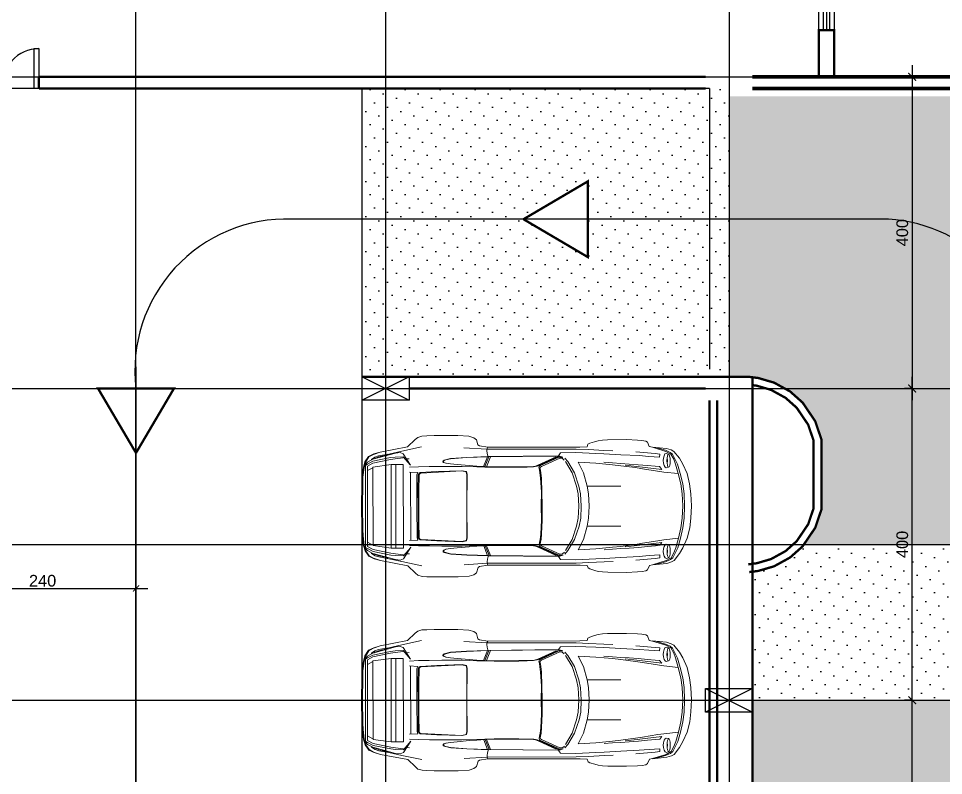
# Model space of a CAD drawing. Extents: x 250879 to 348495, y -51522 to -9360.
# Drawn here: x 321946 to 323133, y -42268 to -41297 of the extents above; entities that cross this region are included whole.
import ezdxf

# ---------------------------------------------------------------- set-up
doc = ezdxf.new("R2010")
doc.units = 0
doc.layers.get('0').update_dxf_attribs({"linetype": 'CONTINUOUS'})
doc.layers.get('DEFPOINTS').update_dxf_attribs({"color": 9, "linetype": 'CONTINUOUS'})
doc.layers.add('A-text finishing', color=6, linetype='CONTINUOUS', lineweight=13)
doc.layers.add('FIGURES', color=153, linetype='CONTINUOUS', lineweight=0)
for name, color, linetype in [('AXIS', 1, 'CONTINUOUS'), ('COLUMN', 5, 'CONTINUOUS'), ('FURNITURE', 4, 'CONTINUOUS'), ('HATCH', 8, 'CONTINUOUS'), ('WALL', 7, 'CONTINUOUS'), ('WALL1', 2, 'CONTINUOUS')]:
    doc.layers.add(name, color=color, linetype=linetype)
doc.styles.get("Standard").update_dxf_attribs({"font": 'sanss___.ttf', "height": 15})
doc.dimstyles.get("Standard").update_dxf_attribs({"dimtxt": 15, "dimasz": 10, "dimexe": 10, "dimexo": 30, "dimgap": 5, "dimtad": 1, "dimdec": 0, "dimdsep": 46, "dimtxsty": 'Standard', "dimblk1": 'ARCHTICK', "dimblk2": 'ARCHTICK', "dimsah": 1, "dimcen": 2.5, "dimdle": 15, "dimclrd": 3, "dimclre": 3, "dimclrt": 3, "dimazin": 0, "dimtfac": 1, "dimtdec": 0, "dimtmove": 2, "dimatfit": 2, "dimldrblk": 'ARCHTICK', "dimfxl": 1.0455, "dimfxlon": 1, "dimtolj": 1, "dimtzin": 0, "dimarcsym": 0})
doc.dimstyles.new('STANDARD$0', dxfattribs={"dimscale": 0, "dimtxt": 12, "dimasz": 8, "dimexe": 15, "dimexo": 0.0625, "dimgap": 2, "dimtad": 1, "dimdec": 0, "dimzin": 0, "dimdsep": 46, "dimtxsty": 'Standard', "dimblk1": 'ARCHTICK', "dimblk2": 'ARCHTICK', "dimsah": 1, "dimcen": 0.09, "dimdle": 15, "dimclrd": 3, "dimclre": 3, "dimclrt": 3, "dimazin": 0, "dimtfac": 1, "dimtdec": 0, "dimtofl": 0, "dimtmove": 1, "dimatfit": 3, "dimldrblk": 'ARCHTICK', "dimfxl": 1.0455, "dimfxlon": 1, "dimtolj": 1, "dimtzin": 0, "dimarcsym": 0})
pattern_1 = [(45, (19207.206, -20279.165), (-5.6126601, 16.8379802), [0, -15.875])]

# ---------------------------------------------------------------- blocks, each defined once
blk = doc.blocks.new('_ARCHTICK')
at = {"color": 0, "linetype": 'ByBlock', "const_width": 0.15}
blk.add_lwpolyline([(-0.5, -0.5), (0.5, 0.5)], dxfattribs=at)
blk = doc.blocks.new('*D2133')
at = {"layer": 'DEFPOINTS', "color": 0, "linetype": 'ByBlock', "ltscale": 3, "transparency": 16777216}
for p in [(323092.8, -42172), (323092.8, -42172), (323092.8, -42572)]:
    blk.add_point(p, dxfattribs=at)
at = {"layer": 'WALL1', "color": 3, "linetype": 'ByBlock', "lineweight": -2, "ltscale": 3, "transparency": 16777216}
for p, q in [((323092.8, -42587), (323092.8, -42157)), ((323092.8, -42172), (323082.8, -42172)), ((323092.8, -42572), (323082.8, -42572))]:
    blk.add_line(p, q, dxfattribs=at)
at = {"layer": 'WALL1', "color": 3, "linetype": 'ByBlock', "lineweight": -2, "ltscale": 3, "transparency": 16777216, "xscale": 10, "yscale": 10, "zscale": 10}
for p, rotation in [((323092.8, -42172), 90), ((323092.8, -42572), 270)]:
    blk.add_blockref('_ARCHTICK', p, dxfattribs=dict(at, rotation=rotation))
at = {"layer": 'WALL1', "color": 3, "linetype": 'ByBlock', "ltscale": 3, "transparency": 16777216, "insert": (323080.1, -42372), "char_height": 15, "attachment_point": 5, "rotation": 90}
blk.add_mtext('\\A1;400', dxfattribs=at)
blk = doc.blocks.new('*D2134')
at = {"layer": 'DEFPOINTS', "color": 0, "linetype": 'ByBlock', "ltscale": 3, "transparency": 16777216}
for p in [(323092.8, -41772), (323092.8, -41772), (323092.8, -42172)]:
    blk.add_point(p, dxfattribs=at)
at = {"layer": 'WALL1', "color": 3, "linetype": 'ByBlock', "lineweight": -2, "ltscale": 3, "transparency": 16777216}
for p, q in [((323092.8, -42187), (323092.8, -41757)), ((323092.8, -41772), (323082.8, -41772)), ((323092.8, -42172), (323082.8, -42172))]:
    blk.add_line(p, q, dxfattribs=at)
at = {"layer": 'WALL1', "color": 3, "linetype": 'ByBlock', "lineweight": -2, "ltscale": 3, "transparency": 16777216, "xscale": 10, "yscale": 10, "zscale": 10}
for p, rotation in [((323092.8, -41772), 90), ((323092.8, -42172), 270)]:
    blk.add_blockref('_ARCHTICK', p, dxfattribs=dict(at, rotation=rotation))
at = {"layer": 'WALL1', "color": 3, "linetype": 'ByBlock', "ltscale": 3, "transparency": 16777216, "insert": (323080.1, -41972), "char_height": 15, "attachment_point": 5, "rotation": 90}
blk.add_mtext('\\A1;400', dxfattribs=at)
blk = doc.blocks.new('*D2138')
at = {"layer": 'DEFPOINTS', "color": 0, "linetype": 'ByBlock', "ltscale": 3, "transparency": 16777216}
for p in [(323055.5, -41372), (323055.5, -41772), (323092.8, -41772)]:
    blk.add_point(p, dxfattribs=at)
at = {"layer": 'WALL1', "color": 3, "linetype": 'ByBlock', "lineweight": -2, "ltscale": 3, "transparency": 16777216}
for p, q in [((323092.8, -41357), (323092.8, -41787)), ((323091.8, -41372), (323102.8, -41372)), ((323091.8, -41772), (323102.8, -41772))]:
    blk.add_line(p, q, dxfattribs=at)
at = {"layer": 'WALL1', "color": 3, "linetype": 'ByBlock', "lineweight": -2, "ltscale": 3, "transparency": 16777216, "xscale": 10, "yscale": 10, "zscale": 10}
for p, rotation in [((323092.8, -41372), 90), ((323092.8, -41772), 270)]:
    blk.add_blockref('_ARCHTICK', p, dxfattribs=dict(at, rotation=rotation))
at = {"layer": 'WALL1', "color": 3, "linetype": 'ByBlock', "ltscale": 3, "transparency": 16777216, "insert": (323080.1, -41572), "char_height": 15, "attachment_point": 5, "rotation": 90}
blk.add_mtext('\\A1;400', dxfattribs=at)
blk = doc.blocks.new('XREF1$0$02PCAR09')
at = {"color": 0, "linetype": 'ByBlock'}
for p, q in [((-139.39, 33.77), (-143.26, 30.05)), ((-138.14, 34.83), (-139.39, 33.77)), ((-136.04, 35.43), (-138.14, 34.83)), ((-133.57, 35.58), (-136.04, 35.43)), ((-129.86, 35.7), (-133.57, 35.58)), ((-117.88, 35.7), (-129.86, 35.7)), ((-112.33, 35.34), (-117.88, 35.7)), ((-109.85, 34.59), (-112.33, 35.34)), ((-108.47, 33.6), (-109.85, 34.59)), ((-107.73, 30.95), (-108.47, 33.6)), ((-47.09, 33.02), (-48.85, 32.53)), ((-44.85, 33.29), (-47.09, 33.02)), ((-42.26, 33.45), (-44.85, 33.29)), ((-32.75, 33.53), (-42.26, 33.45)), ((-27.18, 33.31), (-32.75, 33.53)), ((-24.96, 33.14), (-27.18, 33.31)), ((-22.98, 32.83), (-24.96, 33.14)), ((-22.13, 32.24), (-22.98, 32.83)), ((-143.26, 30.05), (-157.04, 27.42)), ((-136.16, 30.07), (-146.25, 27.9)), ((-103.18, 28.82), (-114.79, 29.59)), ((-107, 30.43), (-107.73, 30.95)), ((-102.8, 29.76), (-107, 30.43)), ((-103.18, 28.82), (-102.8, 29.76)), ((-58.2, 28.79), (-103.18, 28.82)), ((-103.18, 28.09), (-103.18, 28.82)), ((-103.06, 26.7), (-103.18, 28.09)), ((-56.22, 29.83), (-102.8, 29.76)), ((-58.2, 28.77), (-51.78, 28.55)), ((-52.64, 29.95), (-56.22, 29.83)), ((-52.16, 31.23), (-52.64, 29.95)), ((-51.29, 31.76), (-52.16, 31.23)), ((-51.78, 28.55), (-44.15, 28.14)), ((-48.85, 32.53), (-51.29, 31.76)), ((-44.15, 28.14), (-39.54, 27.93)), ((-21.22, 30), (-22.13, 32.24)), ((-19.65, 29.66), (-21.22, 30)), ((-12.48, 29.04), (-19.65, 29.78)), ((-12.79, 27.56), (-19.65, 29.66)), ((-13.04, 28.18), (-17.96, 29.55)), ((-10.59, 27.09), (-13.04, 28.18)), ((-10.14, 28.29), (-12.48, 29.04)), ((-8.78, 27.56), (-10.14, 28.29)), ((-164.79, 22.49), (-162.98, 25.22)), ((-162.81, 24.98), (-164.42, 22.49)), ((-160.88, 23.8), (-163.6, 22.32)), ((-162.98, 25.22), (-160.29, 26.5)), ((-160.49, 26.23), (-162.81, 24.98)), ((-161.5, 23.73), (-161.74, 23.33)), ((-159.78, 24.91), (-161.5, 23.73)), ((-149.39, 26.87), (-160.88, 23.8)), ((-151.85, 24.65), (-160.77, 22.81)), ((-160.77, 21.82), (-151.85, 23.66)), ((-157.04, 27.42), (-160.49, 26.23)), ((-160.29, 26.5), (-157.04, 27.42)), ((-159.78, 24.24), (-160.17, 23.99)), ((-157.91, 25.53), (-159.78, 24.91)), ((-157.91, 25.01), (-159.78, 24.24)), ((-152.81, 26.43), (-157.91, 25.53)), ((-153.83, 25.85), (-157.91, 25.01)), ((-153.47, 26.28), (-153.83, 25.85)), ((-146.25, 27.9), (-152.81, 26.43)), ((-149.51, 24.91), (-151.85, 24.65)), ((-151.85, 23.66), (-149.51, 24.04)), ((-145.43, 25.03), (-149.51, 24.91)), ((-149.51, 24.04), (-145.43, 24.53)), ((-147.04, 27.13), (-149.39, 26.87)), ((-145.43, 26.52), (-147.04, 27.13)), ((-141.73, 20.71), (-145.43, 26.52)), ((-145.43, 25.03), (-141.73, 20.73)), ((-145.43, 24.53), (-145.43, 25.03)), ((-142.39, 24.02), (-143.85, 23.95)), ((-124.86, 23.34), (-121.58, 24.14)), ((-124.69, 23.22), (-121.6, 24.01)), ((-121.6, 24.01), (-113.44, 24.57)), ((-121.58, 24.14), (-113.44, 24.69)), ((-113.44, 24.69), (-102.68, 25.08)), ((-113.44, 24.57), (-102.68, 24.96)), ((-104.9, 20.03), (-102.9, 24.96)), ((-104.22, 19.99), (-102.17, 24.96)), ((-101.45, 24.96), (-103.47, 19.98)), ((-102.68, 25.44), (-103.06, 26.7)), ((-67.1, 25.44), (-102.68, 25.06)), ((-102.68, 25.08), (-102.68, 25.44)), ((-102.68, 24.94), (-67.65, 25.32)), ((-102.68, 25.06), (-102.68, 24.94)), ((-77.45, 20.66), (-68.24, 24.88)), ((-67.39, 24.89), (-76.59, 20.66)), ((-76.17, 20.52), (-66.86, 24.77)), ((-66.4, 24.24), (-75.65, 20.03)), ((-66.42, 25.2), (-67.39, 24.89)), ((-67.1, 25.46), (-66.11, 26.89)), ((-67.1, 25.54), (-67.1, 25.54)), ((-64.81, 24.72), (-67.1, 25.46)), ((-66.86, 24.77), (-65.78, 24.81)), ((-65.14, 24.16), (-66.4, 24.24)), ((-58.32, 27.06), (-66.11, 26.89)), ((-65.78, 24.81), (-64.81, 24.72)), ((-64.13, 23.29), (-65.14, 24.16)), ((-62.4, 22.49), (-63.89, 24.21)), ((-48.2, 26.63), (-58.32, 27.06)), ((-44.15, 26.41), (-48.2, 26.63)), ((-35.6, 25.95), (-44.15, 26.41)), ((-26.33, 25.46), (-35.6, 25.95)), ((-28.03, 27.35), (-18.29, 26.45)), ((-21.41, 25.08), (-26.33, 25.46)), ((-16.03, 24.72), (-21.41, 25.08)), ((-18.29, 26.45), (-15.88, 26.19)), ((-15.88, 26.19), (-16.03, 24.72)), ((-14.22, 22.91), (-14.12, 24.14)), ((-14.12, 24.14), (-13.76, 25.41)), ((-13.76, 25.41), (-13.28, 26.26)), ((-13.28, 26.26), (-12.67, 26.55)), ((-10.26, 26.19), (-12.79, 27.56)), ((-12.67, 26.55), (-11.49, 26.19)), ((-12.31, 22.86), (-12.22, 24.26)), ((-12.22, 24.26), (-12.07, 25.22)), ((-12.22, 24.26), (-12.04, 22.86)), ((-12.07, 25.22), (-11.81, 25.93)), ((-11.81, 25.93), (-11.49, 26.19)), ((-11.49, 26.19), (-11.18, 25.93)), ((-11.18, 25.93), (-10.93, 25.22)), ((-10.93, 25.22), (-10.74, 24.13)), ((-10.74, 24.13), (-10.69, 22.86)), ((-9.43, 26.13), (-10.59, 27.09)), ((-8.9, 23.63), (-10.26, 26.19)), ((-6.9, 21.08), (-9.43, 26.13)), ((-7.91, 21.15), (-8.9, 23.63)), ((-5.94, 24.09), (-8.78, 27.56)), ((-4.27, 21.14), (-5.94, 24.09)), ((-166.21, 14.44), (-165.56, 19.69)), ((-165.19, 19.69), (-165.8, 14.82)), ((-165.56, 19.69), (-164.79, 22.49)), ((-164.42, 22.49), (-165.19, 19.69)), ((-163.6, 22.32), (-164.59, 21.21)), ((-163.6, 21.32), (-164.59, 20.71)), ((-164.59, -21.21), (-164.59, 21.21)), ((-160.77, 22.81), (-163.6, 21.32)), ((-163.6, 20.33), (-160.77, 21.82)), ((-163.6, 20.33), (-163.6, -20.33)), ((-163.6, 18.05), (-160.88, 19.53)), ((-160.77, 19.82), (-151.61, 21.07)), ((-160.77, 19.82), (-160.77, -19.82)), ((-151.61, 21.07), (-151.61, -21.07)), ((-151.61, 21.07), (-145.43, 21.07)), ((-149.26, 21.07), (-149.26, -21.19)), ((-145.43, -21.07), (-145.43, 21.07)), ((-137.77, 19.96), (-142.39, 19.75)), ((-132.34, 20.03), (-137.77, 19.96)), ((-126.04, 20.1), (-132.34, 20.03)), ((-115.78, 20.11), (-126.04, 20.1)), ((-125.42, 22.45), (-125.37, 22.96)), ((-125.08, 22.11), (-125.42, 22.45)), ((-125.37, 22.96), (-124.86, 23.34)), ((-125.15, 22.43), (-125.13, 22.84)), ((-124.89, 22.11), (-125.15, 22.43)), ((-125.13, 22.84), (-124.69, 23.22)), ((-124.01, 21.73), (-125.08, 22.11)), ((-123.84, 21.73), (-124.89, 22.11)), ((-121.62, 21.38), (-124.01, 21.73)), ((-121.62, 21.38), (-123.84, 21.73)), ((-118.22, 21.03), (-121.62, 21.38)), ((-112.19, 20.51), (-118.22, 21.03)), ((-108.37, 19.87), (-115.78, 20.11)), ((-108.37, 20.23), (-112.19, 20.51)), ((-104.22, 19.99), (-108.37, 20.23)), ((-104.27, 19.73), (-108.37, 19.87)), ((-99.56, 19.65), (-104.27, 19.73)), ((-99.52, 19.84), (-104.22, 19.99)), ((-87.11, 19.64), (-99.56, 19.65)), ((-87.11, 19.87), (-99.52, 19.84)), ((-82.86, 19.87), (-87.11, 19.87)), ((-82.86, 19.72), (-87.11, 19.64)), ((-79.67, 19.98), (-82.86, 19.87)), ((-79.63, 19.86), (-82.86, 19.72)), ((-79.67, 19.96), (-78.74, 20.2)), ((-77.89, 20.2), (-79.63, 19.86)), ((-78.74, 20.2), (-77.45, 20.66)), ((-77.21, 20.44), (-77.89, 20.2)), ((-76.59, 20.66), (-77.21, 20.44)), ((-76.95, 19.52), (-76.71, 20.25)), ((-76.73, 18.37), (-76.95, 19.52)), ((-76.71, 20.25), (-76.17, 20.52)), ((-76.22, 19.69), (-76.44, 19.24)), ((-76.44, 19.24), (-76.15, 18.22)), ((-75.65, 20.03), (-76.22, 19.69)), ((-60.22, 16.82), (-63.6, 22.49)), ((-58.97, 16.82), (-62.4, 22.49)), ((-57.13, 22.11), (-54.53, 16.8)), ((-48.2, 21.63), (-57.13, 22.11)), ((-39.78, 20.85), (-48.2, 21.63)), ((-39.78, 21.75), (-44.12, 22.11)), ((-35.6, 21.46), (-39.78, 21.75)), ((-35.6, 20.37), (-39.78, 20.85)), ((-31.38, 21.21), (-35.6, 21.46)), ((-28.21, 19.38), (-35.6, 20.37)), ((-33.48, 20.69), (-27.45, 19.99)), ((-26.79, 20.88), (-31.38, 21.21)), ((-24.62, 18.78), (-28.21, 19.38)), ((-27.45, 19.99), (-23.36, 19.5)), ((-22.2, 20.45), (-26.79, 20.88)), ((-17.01, 17.6), (-24.62, 18.78)), ((-23.36, 19.5), (-19.12, 18.97)), ((-18.2, 20.06), (-22.2, 20.45)), ((-19.12, 18.97), (-14.89, 18.51)), ((-16, 19.87), (-18.2, 20.06)), ((-14.89, 18.51), (-16, 19.87)), ((-14.12, 21.68), (-14.22, 22.91)), ((-13.76, 20.44), (-14.12, 21.68)), ((-13.28, 19.65), (-13.76, 20.44)), ((-12.67, 19.33), (-13.28, 19.65)), ((-11.49, 19.6), (-12.67, 19.33)), ((-12.24, 21.56), (-12.31, 22.86)), ((-12.04, 22.86), (-12.24, 21.56)), ((-12.07, 20.57), (-12.24, 21.58)), ((-11.81, 19.84), (-12.07, 20.57)), ((-11.49, 19.6), (-11.81, 19.84)), ((-11.18, 19.81), (-11.49, 19.6)), ((-10.93, 20.51), (-11.18, 19.81)), ((-10.74, 21.58), (-10.93, 20.51)), ((-10.69, 22.86), (-10.74, 21.58)), ((-6.56, 16.32), (-7.91, 21.15)), ((-5.57, 16.32), (-6.9, 21.08)), ((-2.17, 16.31), (-4.27, 21.14)), ((-166.35, 11.22), (-166.21, 14.44)), ((-165.8, 14.82), (-165.94, 11.59)), ((-138.14, 17.06), (-142.38, 17.26)), ((-141.73, 17.26), (-141.73, -17.16)), ((-138.66, 0), (-138.57, 15.9)), ((-138.57, 15.9), (-138.14, 17.06)), ((-137.9, 15.9), (-138.04, 8.28)), ((-137.51, 16.58), (-137.9, 15.9)), ((-137.56, 8.16), (-137.48, 15.78)), ((-136.98, 17.01), (-137.51, 16.58)), ((-137.48, 15.78), (-137.08, 16.44)), ((-137.08, 16.44), (-136.55, 16.78)), ((-128.55, 17.52), (-136.98, 17.01)), ((-136.55, 16.78), (-115.95, 17.82)), ((-115.76, 17.94), (-128.55, 17.52)), ((-115.95, 17.82), (-113.73, 17.36)), ((-113.56, 17.48), (-115.76, 17.94)), ((-113.73, 17.36), (-113.35, 15.95)), ((-113.2, 16.07), (-113.56, 17.48)), ((-113.4, -0.02), (-113.2, 16.07)), ((-113.35, 15.95), (-113.4, 0.02)), ((-76.42, 16.82), (-76.73, 18.37)), ((-76.1, 14.07), (-76.42, 16.82)), ((-76.15, 18.22), (-75.93, 16.82)), ((-76.1, 14.07), (-75.74, 7.15)), ((-75.93, 16.82), (-75.72, 13.98)), ((-60.22, 16.82), (-60.22, 16.82)), ((-58, 10.14), (-60.22, 16.82)), ((-56.75, 10.14), (-58.97, 16.82)), ((-54.53, 16.8), (-52.55, 10.14)), ((-13.95, 17.11), (-17.01, 17.6)), ((-6.56, 16.32), (-13.95, 17.11)), ((-5.26, 11.13), (-6.56, 16.32)), ((-4.27, 11.13), (-5.57, 16.32)), ((-0.87, 11.13), (-2.17, 16.31)), ((-166.57, 0.02), (-166.35, 11.22)), ((-165.94, 11.59), (-166.08, 0)), ((-75.72, 13.98), (-75.43, 7.15)), ((-57.13, 6.18), (-58, 10.14)), ((-55.9, 6.18), (-56.75, 10.14)), ((-52.55, 10.14), (-44.12, 10.09)), ((-52.55, 10.14), (-51.92, 6.18)), ((-44.12, 10.09), (-35.6, 10.09)), ((-4.7, 6.2), (-5.26, 11.13)), ((-3.7, 6.2), (-4.27, 11.13)), ((-0.31, 6.18), (-0.87, 11.13)), ((-138.04, 8.28), (-138.04, 0)), ((-137.56, 0), (-137.56, 8.16)), ((-75.74, 7.15), (-75.77, 0)), ((-75.43, 7.15), (-75.4, 0)), ((-56.89, 0), (-57.13, 6.18)), ((-55.64, 0), (-55.9, 6.18)), ((-51.92, 6.18), (-51.68, 0)), ((-4.39, 0), (-4.7, 6.2)), ((-3.4, 0), (-3.7, 6.2)), ((0, 0), (-0.31, 6.18)), ((-165.94, -11.59), (-166.08, 0)), ((-138.66, 0), (-138.57, -15.9)), ((-138.04, -8.28), (-138.04, 0)), ((-137.56, 0), (-137.56, -8.16)), ((-113.4, 0.02), (-113.2, -16.07)), ((-75.74, -7.15), (-75.77, 0)), ((-75.43, -7.15), (-75.4, 0)), ((-56.89, 0), (-57.13, -6.18)), ((-55.64, 0), (-55.9, -6.18)), ((-51.92, -6.18), (-51.68, 0)), ((-4.39, 0), (-4.7, -6.2)), ((-3.4, 0), (-3.7, -6.2)), ((0, 0), (-0.31, -6.18)), ((-166.57, -0.02), (-166.35, -11.22)), ((-113.35, -15.95), (-113.4, -0.02)), ((-137.9, -15.9), (-138.04, -8.28)), ((-137.56, -8.16), (-137.48, -15.78)), ((-76.1, -14.07), (-75.74, -7.15)), ((-75.72, -13.98), (-75.43, -7.15)), ((-57.13, -6.18), (-58, -10.14)), ((-55.9, -6.18), (-56.75, -10.14)), ((-52.55, -10.14), (-51.92, -6.18)), ((-4.7, -6.2), (-5.26, -11.13)), ((-3.7, -6.2), (-4.27, -11.13)), ((-0.31, -6.18), (-0.87, -11.13)), ((-166.35, -11.22), (-166.21, -14.44)), ((-165.8, -14.82), (-165.94, -11.59)), ((-75.93, -16.82), (-75.72, -13.98)), ((-58, -10.14), (-60.22, -16.82)), ((-56.75, -10.14), (-58.97, -16.82)), ((-54.53, -16.8), (-52.55, -10.14)), ((-52.55, -10.14), (-44.12, -10.09)), ((-44.12, -10.09), (-35.6, -10.09)), ((-5.26, -11.13), (-6.56, -16.32)), ((-4.27, -11.13), (-5.57, -16.32)), ((-0.87, -11.13), (-2.17, -16.31)), ((-166.21, -14.44), (-165.56, -19.69)), ((-165.19, -19.69), (-165.8, -14.82)), ((-163.6, -18.05), (-160.88, -19.53)), ((-138.14, -17.06), (-142.38, -17.26)), ((-138.57, -15.9), (-138.14, -17.06)), ((-137.51, -16.58), (-137.9, -15.9)), ((-136.98, -17.01), (-137.51, -16.58)), ((-137.48, -15.78), (-137.08, -16.44)), ((-137.08, -16.44), (-136.55, -16.78)), ((-128.55, -17.52), (-136.98, -17.01)), ((-136.55, -16.78), (-115.95, -17.82)), ((-115.76, -17.94), (-128.55, -17.52)), ((-115.95, -17.82), (-113.73, -17.36)), ((-113.56, -17.48), (-115.76, -17.94)), ((-113.73, -17.36), (-113.35, -15.95)), ((-113.2, -16.07), (-113.56, -17.48)), ((-76.73, -18.37), (-76.95, -19.52)), ((-76.42, -16.82), (-76.73, -18.37)), ((-76.44, -19.24), (-76.15, -18.22)), ((-76.1, -14.07), (-76.42, -16.82)), ((-76.15, -18.22), (-75.93, -16.82)), ((-60.22, -16.82), (-63.6, -22.49)), ((-58.97, -16.82), (-62.4, -22.49)), ((-60.22, -16.82), (-60.22, -16.82)), ((-57.13, -22.11), (-54.53, -16.8)), ((-17.01, -17.6), (-24.62, -18.78)), ((-19.12, -18.97), (-14.89, -18.51)), ((-13.95, -17.11), (-17.01, -17.6)), ((-14.89, -18.51), (-16, -19.87)), ((-6.56, -16.32), (-13.95, -17.11)), ((-6.56, -16.32), (-7.91, -21.15)), ((-5.57, -16.32), (-6.9, -21.08)), ((-2.17, -16.31), (-4.27, -21.14)), ((-165.56, -19.69), (-164.79, -22.49)), ((-164.42, -22.49), (-165.19, -19.69)), ((-164.79, -22.49), (-162.98, -25.22)), ((-163.6, -21.32), (-164.59, -20.71)), ((-163.6, -22.32), (-164.59, -21.21)), ((-162.81, -24.98), (-164.42, -22.49)), ((-163.6, -20.33), (-160.77, -21.82)), ((-160.77, -22.81), (-163.6, -21.32)), ((-160.88, -23.8), (-163.6, -22.32)), ((-161.5, -23.73), (-161.74, -23.33)), ((-160.77, -19.82), (-151.61, -21.07)), ((-160.77, -21.82), (-151.85, -23.66)), ((-151.85, -24.65), (-160.77, -22.81)), ((-151.61, -21.07), (-145.43, -21.07)), ((-141.73, -20.71), (-145.43, -26.52)), ((-145.43, -25.03), (-141.73, -20.73)), ((-137.77, -19.96), (-142.39, -19.75)), ((-132.34, -20.03), (-137.77, -19.96)), ((-126.04, -20.1), (-132.34, -20.03)), ((-115.78, -20.11), (-126.04, -20.1)), ((-125.08, -22.11), (-125.42, -22.45)), ((-125.42, -22.45), (-125.37, -22.96)), ((-125.37, -22.96), (-124.86, -23.34)), ((-124.89, -22.11), (-125.15, -22.43)), ((-125.15, -22.43), (-125.13, -22.84)), ((-125.13, -22.84), (-124.69, -23.22)), ((-124.01, -21.73), (-125.08, -22.11)), ((-123.84, -21.73), (-124.89, -22.11)), ((-124.86, -23.34), (-121.58, -24.14)), ((-124.69, -23.22), (-121.6, -24.01)), ((-121.62, -21.38), (-124.01, -21.73)), ((-121.62, -21.38), (-123.84, -21.73)), ((-118.22, -21.03), (-121.62, -21.38)), ((-112.19, -20.51), (-118.22, -21.03)), ((-108.37, -19.87), (-115.78, -20.11)), ((-108.37, -20.23), (-112.19, -20.51)), ((-104.27, -19.73), (-108.37, -19.87)), ((-104.22, -19.99), (-108.37, -20.23)), ((-104.9, -20.03), (-102.9, -24.96)), ((-99.56, -19.65), (-104.27, -19.73)), ((-99.52, -19.84), (-104.22, -19.99)), ((-104.22, -19.99), (-102.17, -24.96)), ((-101.45, -24.96), (-103.47, -19.98)), ((-87.11, -19.64), (-99.56, -19.65)), ((-87.11, -19.87), (-99.52, -19.84)), ((-82.86, -19.72), (-87.11, -19.64)), ((-82.86, -19.87), (-87.11, -19.87)), ((-79.63, -19.86), (-82.86, -19.72)), ((-79.67, -19.98), (-82.86, -19.87)), ((-79.67, -19.96), (-78.74, -20.2)), ((-77.89, -20.2), (-79.63, -19.86)), ((-78.74, -20.2), (-77.45, -20.66)), ((-77.21, -20.44), (-77.89, -20.2)), ((-77.45, -20.66), (-68.24, -24.88)), ((-76.59, -20.66), (-77.21, -20.44)), ((-76.95, -19.52), (-76.71, -20.25)), ((-76.71, -20.25), (-76.17, -20.52)), ((-67.39, -24.89), (-76.59, -20.66)), ((-76.22, -19.69), (-76.44, -19.24)), ((-75.65, -20.03), (-76.22, -19.69)), ((-76.17, -20.52), (-66.86, -24.77)), ((-66.4, -24.24), (-75.65, -20.03)), ((-64.13, -23.29), (-65.14, -24.16)), ((-62.4, -22.49), (-63.89, -24.21)), ((-48.2, -21.63), (-57.13, -22.11)), ((-39.78, -20.85), (-48.2, -21.63)), ((-39.78, -21.75), (-44.12, -22.11)), ((-35.6, -20.37), (-39.78, -20.85)), ((-35.6, -21.46), (-39.78, -21.75)), ((-28.21, -19.38), (-35.6, -20.37)), ((-31.38, -21.21), (-35.6, -21.46)), ((-33.48, -20.69), (-27.45, -19.99)), ((-26.79, -20.88), (-31.38, -21.21)), ((-24.62, -18.78), (-28.21, -19.38)), ((-27.45, -19.99), (-23.36, -19.5)), ((-22.2, -20.45), (-26.79, -20.88)), ((-23.36, -19.5), (-19.12, -18.97)), ((-18.2, -20.06), (-22.2, -20.45)), ((-16, -19.87), (-18.2, -20.06)), ((-14.12, -21.68), (-14.22, -22.91)), ((-14.22, -22.91), (-14.12, -24.14)), ((-13.76, -20.44), (-14.12, -21.68)), ((-13.28, -19.65), (-13.76, -20.44)), ((-12.67, -19.33), (-13.28, -19.65)), ((-11.49, -19.6), (-12.67, -19.33)), ((-12.24, -21.56), (-12.31, -22.86)), ((-12.31, -22.86), (-12.22, -24.26)), ((-12.07, -20.57), (-12.24, -21.58)), ((-12.04, -22.86), (-12.24, -21.56)), ((-12.22, -24.26), (-12.04, -22.86)), ((-11.81, -19.84), (-12.07, -20.57)), ((-11.49, -19.6), (-11.81, -19.84)), ((-11.18, -19.81), (-11.49, -19.6)), ((-10.93, -20.51), (-11.18, -19.81)), ((-10.74, -21.58), (-10.93, -20.51)), ((-10.69, -22.86), (-10.74, -21.58)), ((-10.74, -24.13), (-10.69, -22.86)), ((-6.9, -21.08), (-9.43, -26.13)), ((-7.91, -21.15), (-8.9, -23.63)), ((-4.27, -21.14), (-5.94, -24.09)), ((-162.98, -25.22), (-160.29, -26.5)), ((-160.49, -26.23), (-162.81, -24.98)), ((-159.78, -24.91), (-161.5, -23.73)), ((-149.39, -26.87), (-160.88, -23.8)), ((-157.04, -27.42), (-160.49, -26.23)), ((-160.29, -26.5), (-157.04, -27.42)), ((-159.78, -24.24), (-160.17, -23.99)), ((-157.91, -25.01), (-159.78, -24.24)), ((-157.91, -25.53), (-159.78, -24.91)), ((-153.83, -25.85), (-157.91, -25.01)), ((-152.81, -26.43), (-157.91, -25.53)), ((-143.26, -30.05), (-157.04, -27.42)), ((-153.47, -26.28), (-153.83, -25.85)), ((-146.25, -27.9), (-152.81, -26.43)), ((-151.85, -23.66), (-149.51, -24.04)), ((-149.51, -24.91), (-151.85, -24.65)), ((-149.51, -24.04), (-145.43, -24.53)), ((-145.43, -25.03), (-149.51, -24.91)), ((-147.04, -27.13), (-149.39, -26.87)), ((-145.43, -26.52), (-147.04, -27.13)), ((-136.16, -30.07), (-146.25, -27.9)), ((-145.43, -24.53), (-145.43, -25.03)), ((-142.39, -24.02), (-143.85, -23.95)), ((-121.6, -24.01), (-113.44, -24.57)), ((-121.58, -24.14), (-113.44, -24.69)), ((-113.44, -24.57), (-102.68, -24.96)), ((-113.44, -24.69), (-102.68, -25.08)), ((-103.06, -26.7), (-103.18, -28.09)), ((-102.68, -25.44), (-103.06, -26.7)), ((-102.68, -25.06), (-102.68, -24.94)), ((-102.68, -24.94), (-67.65, -25.32)), ((-67.1, -25.44), (-102.68, -25.06)), ((-102.68, -25.08), (-102.68, -25.44)), ((-66.42, -25.2), (-67.39, -24.89)), ((-64.81, -24.72), (-67.1, -25.46)), ((-67.1, -25.46), (-66.11, -26.89)), ((-67.1, -25.54), (-67.1, -25.54)), ((-66.86, -24.77), (-65.78, -24.81)), ((-65.14, -24.16), (-66.4, -24.24)), ((-58.32, -27.06), (-66.11, -26.89)), ((-65.78, -24.81), (-64.81, -24.72)), ((-48.2, -26.63), (-58.32, -27.06)), ((-44.15, -26.41), (-48.2, -26.63)), ((-35.6, -25.95), (-44.15, -26.41)), ((-44.15, -28.14), (-39.54, -27.93)), ((-26.33, -25.46), (-35.6, -25.95)), ((-28.03, -27.35), (-18.29, -26.45)), ((-21.41, -25.08), (-26.33, -25.46)), ((-16.03, -24.72), (-21.41, -25.08)), ((-12.79, -27.56), (-19.65, -29.66)), ((-18.29, -26.45), (-15.88, -26.19)), ((-15.88, -26.19), (-16.03, -24.72)), ((-14.12, -24.14), (-13.76, -25.41)), ((-13.76, -25.41), (-13.28, -26.26)), ((-13.28, -26.26), (-12.67, -26.55)), ((-10.59, -27.09), (-13.04, -28.18)), ((-10.26, -26.19), (-12.79, -27.56)), ((-12.67, -26.55), (-11.49, -26.19)), ((-12.22, -24.26), (-12.07, -25.22)), ((-12.07, -25.22), (-11.81, -25.93)), ((-11.81, -25.93), (-11.49, -26.19)), ((-11.49, -26.19), (-11.18, -25.93)), ((-11.18, -25.93), (-10.93, -25.22)), ((-10.93, -25.22), (-10.74, -24.13)), ((-9.43, -26.13), (-10.59, -27.09)), ((-8.9, -23.63), (-10.26, -26.19)), ((-8.78, -27.56), (-10.14, -28.29)), ((-5.94, -24.09), (-8.78, -27.56)), ((-139.39, -33.77), (-143.26, -30.05)), ((-103.18, -28.82), (-114.79, -29.59)), ((-107.73, -30.95), (-108.47, -33.6)), ((-107, -30.43), (-107.73, -30.95)), ((-102.8, -29.76), (-107, -30.43)), ((-103.18, -28.09), (-103.18, -28.82)), ((-58.2, -28.79), (-103.18, -28.82)), ((-103.18, -28.82), (-102.8, -29.76)), ((-56.22, -29.83), (-102.8, -29.76)), ((-58.2, -28.77), (-51.78, -28.55)), ((-52.64, -29.95), (-56.22, -29.83)), ((-52.16, -31.23), (-52.64, -29.95)), ((-51.29, -31.76), (-52.16, -31.23)), ((-51.78, -28.55), (-44.15, -28.14)), ((-48.85, -32.53), (-51.29, -31.76)), ((-47.09, -33.02), (-48.85, -32.53)), ((-22.13, -32.24), (-22.98, -32.83)), ((-21.22, -30), (-22.13, -32.24)), ((-19.65, -29.66), (-21.22, -30)), ((-12.48, -29.04), (-19.65, -29.78)), ((-13.04, -28.18), (-17.96, -29.55)), ((-10.14, -28.29), (-12.48, -29.04)), ((-138.14, -34.83), (-139.39, -33.77)), ((-136.04, -35.43), (-138.14, -34.83)), ((-133.57, -35.58), (-136.04, -35.43)), ((-129.86, -35.7), (-133.57, -35.58)), ((-117.88, -35.7), (-129.86, -35.7)), ((-112.33, -35.34), (-117.88, -35.7)), ((-109.85, -34.59), (-112.33, -35.34)), ((-108.47, -33.6), (-109.85, -34.59)), ((-44.85, -33.29), (-47.09, -33.02)), ((-42.26, -33.45), (-44.85, -33.29)), ((-32.75, -33.53), (-42.26, -33.45)), ((-27.18, -33.31), (-32.75, -33.53)), ((-24.96, -33.14), (-27.18, -33.31)), ((-22.98, -32.83), (-24.96, -33.14))]:
    blk.add_line(p, q, dxfattribs=at)
blk = doc.blocks.new('COLUMN')
at = {"layer": 'AXIS'}
for p, q in [((236924.7, -9644.3), (236984.7, -9674.3)), ((236984.7, -9644.3), (236924.7, -9674.3))]:
    blk.add_line(p, q, dxfattribs=at)
at = {"layer": 'COLUMN'}
blk.add_lwpolyline([(236924.7, -9644.3), (236984.7, -9644.3), (236984.7, -9674.3), (236924.7, -9674.3)], close=True, dxfattribs=at)
blk = doc.blocks.new('AXISG')
at = {"layer": 'AXIS'}
for p, q in [((306715.5, -23682.8), (306715.5, -19766.8)), ((307035.7, -19949.2), (307035.7, -23531.7)), ((305610, -21092.8), (307936.9, -21092.8)), ((305595.8, -21492.8), (307936.9, -21492.8)), ((305587.5, -21892.8), (307936.9, -21892.8))]:
    blk.add_line(p, q, dxfattribs=at)
at = {"layer": 'WALL', "linetype": 'Continuous'}
for p in [(70081, -11833.6), (70521.5, -12233.6)]:
    blk.add_blockref('COLUMN', p, dxfattribs=at)
blk = doc.blocks.new('*D1818')
at = {"layer": 'DEFPOINTS', "color": 0, "linetype": 'Continuous', "transparency": 16777216}
for p in [(321857.6, -42012.1), (322097.2, -42028.4), (322097.2, -42081.2)]:
    blk.add_point(p, dxfattribs=at)
at = {"layer": 'WALL', "color": 3, "linetype": 'Continuous', "lineweight": -2, "transparency": 16777216}
for p, q in [((322097.2, -42029.5), (322097.2, -42013.4)), ((321842.6, -42028.4), (322112.2, -42028.4)), ((321857.6, -42027.4), (321857.6, -42043.4))]:
    blk.add_line(p, q, dxfattribs=at)
at = {"layer": 'WALL', "color": 3, "linetype": 'Continuous', "lineweight": -2, "transparency": 16777216, "xscale": 8, "yscale": 8, "zscale": 8, "rotation": 180}
blk.add_blockref('_ARCHTICK', (321857.6, -42028.4), dxfattribs=at)
at = {"layer": 'WALL', "color": 3, "linetype": 'Continuous', "lineweight": -2, "transparency": 16777216, "xscale": 8, "yscale": 8, "zscale": 8}
blk.add_blockref('_ARCHTICK', (322097.2, -42028.4), dxfattribs=at)
at = {"layer": 'WALL', "color": 3, "linetype": 'Continuous', "transparency": 16777216, "insert": (321977.4, -42018.7), "char_height": 15, "attachment_point": 5}
blk.add_mtext('\\A1;240', dxfattribs=at)

msp = doc.modelspace()

# ---------------------------------------------------------------- hatches: boundary and pattern name
at = {"layer": 'FURNITURE', "ltscale": 3}
h = msp.add_hatch(dxfattribs=at)
h.set_pattern_fill('DOTS', color=256, scale=10, angle=45, style=0)
h.set_pattern_definition(pattern_1)
h.paths.add_polyline_path([(322832.83124, -41386.99817), (322827.83124, -41386.99817), (322417.35436, -41386.99817), (322417.35436, -41554.72969), (322594.20316, -41554.72969), (322676.85294, -41506.09391), (322676.85294, -41554.72969), (322832.83124, -41554.72969)])
h.paths.add_polyline_path([(322676.85294, -41554.72969), (322676.85294, -41603.36546), (322594.20316, -41554.72969), (322417.35436, -41554.72969), (322417.35436, -41756.99817), (322857.83124, -41756.99817), (322857.83124, -41554.72969)])
h.paths.add_polyline_path([(322857.83124, -41386.99817), (322832.83124, -41386.99817), (322832.83124, -41554.72969), (322857.83124, -41554.72969)])
h.paths.add_polyline_path([(322417.35436, -41386.99817), (322387.35436, -41386.99817), (322387.35436, -41554.72969), (322417.35436, -41554.72969)])
h.paths.add_polyline_path([(322417.35436, -41554.72969), (322387.35436, -41554.72969), (322387.35436, -41756.99817), (322417.35436, -41756.99817)])
h = msp.add_hatch(dxfattribs=at)
h.set_pattern_fill('DOTS', color=256, scale=10, angle=45, style=0)
h.set_pattern_definition(pattern_1)
h.paths.add_polyline_path([(322857.83124, -43387.32734), (322827.83124, -43387.32734), (322447.35436, -43387.32734), (322417.35436, -43387.32734), (322417.35436, -43599.73685), (322629.09455, -43599.73685), (322629.09455, -43551.10107), (322711.74433, -43599.73685), (322857.83124, -43599.73685)])
h.paths.add_polyline_path([(322857.83124, -43599.73685), (322711.74433, -43599.73685), (322629.09455, -43648.37262), (322629.09455, -43599.73685), (322417.35436, -43599.73685), (322417.35436, -43789.86942), (322857.83124, -43789.86942)])
h.paths.add_polyline_path([(323242.83124, -43399.73685), (323242.83124, -43372.32734), (322887.83124, -43372.32734), (322887.83124, -43387.32734), (322857.83124, -43387.32734), (322857.83124, -43599.73685), (323042.83124, -43599.73685, 0.4142135624)], flags=17)
edge = h.paths.add_edge_path()
edge.add_line((323473.16041, -43457.21607), (323473.16041, -42320.35747))
edge.add_line((323473.16041, -42320.35747), (323242.88647, -42459.38938))
edge.add_spline(control_points=[(323242.88647, -42459.38938), (323247.8807, -42475.63392), (323252.87966, -42492.48584), (323242.83124, -42498.42769)], knot_values=[66.1905518094, 66.1905518094, 66.1905518094, 66.1905518094, 105.2644354547, 105.2644354547, 105.2644354547, 105.2644354547], degree=3, periodic=0)
edge.add_line((323242.83124, -42498.42769), (323242.83124, -42571.99817))
edge.add_line((323242.83124, -42571.99817), (323318.90532, -42571.99817))
edge.add_arc((323368.9052, -42571.89062), 50, -0.00000001, 180.1232386, ccw=False)
edge.add_arc((323368.9052, -42571.89062), 50, 180.1232386, 359.99999999, ccw=False)
edge.add_line((323318.90532, -42571.99817), (323242.83124, -42571.99817))
edge.add_line((323242.83124, -42571.99817), (323242.83124, -42972.16275))
edge.add_line((323242.83124, -42972.16275), (323318.90532, -42972.16275))
edge.add_arc((323368.9052, -42972.05521), 50, -0.00000001, 180.1232386, ccw=False)
edge.add_arc((323368.9052, -42972.05521), 50, 180.1232386, 359.99999999, ccw=False)
edge.add_line((323318.90532, -42972.16275), (323242.83124, -42972.16275))
edge.add_line((323242.83124, -42972.16275), (323242.83124, -43275.43817))
edge.add_line((323242.83124, -43275.43817), (323291.46701, -43358.08795))
edge.add_line((323291.46701, -43358.08795), (323242.83124, -43358.08795))
edge.add_line((323242.83124, -43358.08795), (323242.83124, -43372.32734))
edge.add_line((323242.83124, -43372.32734), (323318.90532, -43372.32734))
edge.add_arc((323368.9052, -43372.21979), 50, -0.00000001, 180.1232386, ccw=False)
edge.add_arc((323368.9052, -43372.21979), 50, 180.1232386, 359.99999999, ccw=False)
edge.add_line((323318.90532, -43372.32734), (323242.83124, -43372.32734))
edge.add_line((323242.83124, -43372.32734), (323242.83124, -43399.73685))
edge.add_arc((323042.83124, -43399.73685), 200, 270, 360, ccw=False)
edge.add_line((323042.83124, -43599.73685), (322857.83124, -43599.73685))
edge.add_line((322857.83124, -43599.73685), (322857.83124, -43789.86942))
edge.add_line((322857.83124, -43789.86942), (322939.00302, -43789.86942))
edge.add_line((322939.00302, -43789.86942), (323473.16041, -43457.21607))
h.paths.add_polyline_path([(323242.83124, -42571.99817), (323056.37627, -42571.99817), (322887.83124, -42673.76017), (322887.83124, -42972.16275), (323242.83124, -42972.16275)], flags=16)
edge = h.paths.add_edge_path()
edge.add_spline(control_points=[(323242.83124, -42459.20975), (323239.01638, -42446.80425), (323235.23667, -42434.77796), (323242.83124, -42429.36161)], knot_values=[36.1983669182, 36.1983669182, 36.1983669182, 36.1983669182, 66.0465059687, 66.0465059687, 66.0465059687, 66.0465059687], degree=3, periodic=0)
edge.add_line((323242.83124, -42429.36161), (323242.83124, -42171.99817))
edge.add_line((323242.83124, -42171.99817), (322887.83124, -42171.99817))
edge.add_line((322887.83124, -42171.99817), (322887.83124, -42571.99817))
edge.add_line((322887.83124, -42571.99817), (323056.15723, -42571.99817))
edge.add_line((323056.15723, -42571.99817), (323202.09958, -42483.77391))
edge.add_line((323202.09958, -42483.77391), (323202.20642, -42483.95067))
edge.add_line((323202.20642, -42483.95067), (323242.83124, -42459.42273))
edge.add_line((323242.83124, -42459.42273), (323242.83124, -42459.20975))
edge = h.paths.add_edge_path()
edge.add_line((323318.90532, -42171.99817), (323242.83124, -42171.99817))
edge.add_line((323242.83124, -42171.99817), (323242.83124, -42429.36161))
edge.add_spline(control_points=[(323242.83124, -42429.36161), (323242.83124, -42429.3616), (323252.04157, -42422.79292), (323277.98079, -42425.94593), (323277.98079, -42438.01205)], knot_values=[0, 0, 0, 0, 0.0000130768, 36.1983669182, 36.1983669182, 36.1983669182, 36.1983669182], degree=3, periodic=0)
edge.add_line((323278.06072, -42438.15231), (323473.16041, -42320.35747))
edge.add_line((323473.16041, -42320.35747), (323473.16041, -41988.95039))
edge.add_line((323473.16041, -41988.95039), (323470.18712, -41972.08046))
edge.add_line((323470.18712, -41972.08046), (323242.83124, -41972.08046))
edge.add_line((323242.83124, -41972.08046), (323242.83124, -42171.99817))
edge.add_line((323242.83124, -42171.99817), (323318.90532, -42171.99817))
edge.add_arc((323368.9052, -42171.89062), 50, -0.00000001, 180.1232386, ccw=False)
edge.add_arc((323368.9052, -42171.89062), 50, 180.1232386, 359.99999999, ccw=False)
h.paths.add_polyline_path([(323434.93311, -41772.05521), (323418.90493, -41772.05521, -0.28418402), (323391.10114, -41816.69397, -0.5591175026), (323318.57606, -41771.99817), (323242.90921, -41771.99817), (323291.46701, -41854.51544), (323242.83124, -41854.51544), (323242.83124, -41972.08046), (323470.18712, -41972.08046)])
h.paths.add_polyline_path([(323242.83124, -41854.51544), (323194.19546, -41854.51544), (323242.75326, -41771.99817), (322929.40637, -41771.99817), (322936.18147, -41775.72524), (322952.1983, -41789.95519), (322968.40644, -41813.89599), (322976.33194, -41837.24313), (322976.33194, -41882.24279), (322976.33194, -41927.24244), (322968.40644, -41950.58959), (322953.85692, -41972.08046), (323242.83124, -41972.08046)])
h.paths.add_polyline_path([(323042.83124, -41554.72969), (322857.83124, -41554.72969), (322857.83124, -41756.99817), (322883.78896, -41756.99817), (322887.83124, -41756.99817), (322887.83124, -41757.51634), (322895.36611, -41758.48223), (322915.61803, -41764.41302), (322929.40637, -41771.99817), (323242.75326, -41771.99817), (323242.83124, -41771.86566), (323242.83124, -41744.25948, 0.4251936739)], flags=17)
h.paths.add_polyline_path([(323397.96134, -41562.28366, 0.3639919777), (323200.99712, -41396.99817), (322958.85873, -41396.99817), (322857.83124, -41396.99817), (322857.83124, -41554.72969), (323042.83124, -41554.72969, -0.4251936739), (323242.83124, -41744.25948), (323242.83124, -41771.86566), (323242.90921, -41771.99817), (323318.57606, -41771.99817, -0.2847652671), (323346.38009, -41727.25186, -0.5587432026), (323418.9052, -41771.89062), (323434.9041, -41771.89062)])
h.paths.add_polyline_path([(323242.83124, -42972.16275), (322887.83124, -42972.16275), (322887.83124, -42987.16275), (322887.83124, -43122.96735), (322891.86541, -43123.48449), (322912.11733, -43129.41528), (322932.68077, -43140.7275), (322948.6976, -43154.95745), (322964.90574, -43178.89825), (322972.83124, -43202.24539), (322972.83124, -43247.24505), (322972.83124, -43292.2447), (322964.90574, -43315.59185), (322948.6976, -43339.53264), (322932.68077, -43353.7626), (322912.11733, -43365.07481), (322891.86541, -43371.0056), (322887.83124, -43371.52274), (322887.83124, -43372.32734), (323242.83124, -43372.32734), (323242.83124, -43358.08795), (323194.19546, -43358.08795), (323242.83124, -43275.43817)], flags=17)
h.paths.add_polyline_path([(322617.47448, -43742.86879), (322657.71111, -43742.86879), (322657.71111, -43765.82146), (322617.47448, -43765.82146)], flags=24)
h.paths.add_polyline_path([(323161.44368, -42792.19877), (323161.44368, -42751.96215), (323184.39635, -42751.96215), (323184.39635, -42792.19877)], flags=8)
h.paths.add_polyline_path([(323161.44368, -42392.11648), (323161.44368, -42351.87985), (323184.39635, -42351.87985), (323184.39635, -42392.11648)], flags=24)
h.paths.add_polyline_path([(323161.44368, -41992.11648), (323161.44368, -41951.87985), (323184.39635, -41951.87985), (323184.39635, -41992.11648)], flags=9)
h.paths.add_polyline_path([(323161.44368, -41592.11648), (323161.44368, -41551.87985), (323184.39635, -41551.87985), (323184.39635, -41592.11648)], flags=25)
h.paths.add_polyline_path([(323161.44368, -43192.36336), (323161.44368, -43152.12673), (323184.39635, -43152.12673), (323184.39635, -43192.36336)], flags=24)
h.paths.add_polyline_path([(322887.83124, -42571.99817), (322887.83124, -42972.16275), (323242.83124, -42972.16275), (323242.83124, -42571.99817)])
h = msp.add_hatch(dxfattribs=at)
h.set_pattern_fill('DOTS', color=256, scale=10, angle=45, style=0)
h.set_pattern_definition(pattern_1)
h.paths.add_polyline_path([(323242.83124, -41972.08046), (322953.85692, -41972.08046), (322952.1983, -41974.53038), (322936.18147, -41988.76034), (322915.61803, -42000.07255), (322895.36611, -42006.00334), (322887.83124, -42006.96923), (322887.83124, -42171.99817), (323242.83124, -42171.99817)])
edge = h.paths.add_edge_path()
edge.add_spline(control_points=[(323242.83124, -42498.42769), (323242.83123, -42498.42769), (323231.76105, -42504.97372), (323202.42777, -42498.27814), (323202.1024, -42484.01347)], knot_values=[105.2644354547, 105.2644354547, 105.2644354547, 105.2644354547, 105.2644472874, 148.311472602, 148.311472602, 148.311472602, 148.311472602], degree=3, periodic=0)
edge.add_line((323202.1024, -42484.01347), (323056.37627, -42571.99817))
edge.add_line((323056.37627, -42571.99817), (323242.83124, -42571.99817))
edge.add_line((323242.83124, -42571.99817), (323242.83124, -42498.42769))
h.paths.add_polyline_path([(323242.83124, -42571.99817), (323056.37627, -42571.99817), (322887.83124, -42673.76017), (322887.83124, -42972.16275), (323242.83124, -42972.16275)])
h.paths.add_polyline_path([(323161.44368, -41992.11648), (323161.44368, -41951.87985), (323184.39635, -41951.87985), (323184.39635, -41992.11648)], flags=9)
h.paths.add_polyline_path([(323161.44368, -42792.19877), (323161.44368, -42751.96215), (323184.39635, -42751.96215), (323184.39635, -42792.19877)], flags=24)

# ---------------------------------------------------------------- linework, layer by layer
at = {"layer": 'A-text finishing', "const_width": 3}
for points in [[(322883.78896, -41756.99817), (322387.35436, -41756.99817)], [(322976.33194, -41882.24279), (322976.33194, -41837.24313), (322968.40644, -41813.89599), (322952.1983, -41789.95519), (322936.18147, -41775.72524), (322915.61803, -41764.41302), (322895.36611, -41758.48223), (322883.78896, -41756.99817)], [(322887.83124, -42987.16275), (322887.83124, -41756.99817)], [(322966.33194, -41882.24279), (322966.33194, -41838.89418), (322959.37029, -41818.38637), (322944.61993, -41796.59883), (322930.37848, -41783.94619), (322911.75711, -41773.70234), (322893.31244, -41768.3008), (322887.83124, -41767.59817)], [(322832.83124, -41786.99817), (322832.83124, -43372.32734)], [(322842.83124, -41786.99817), (322842.83124, -43372.32734)], [(322966.33194, -41882.24279), (322966.33194, -41925.59139), (322959.37029, -41946.0992), (322944.61993, -41967.88674), (322930.37848, -41980.53938), (322911.75711, -41990.78324), (322893.31244, -41996.18477), (322882.51747, -41997.56857)], [(322976.33194, -41882.24279), (322976.33194, -41927.24244), (322968.40644, -41950.58959), (322952.1983, -41974.53038), (322936.18147, -41988.76034), (322915.61803, -42000.07255), (322895.36611, -42006.00334), (322883.78896, -42007.48741)]]:
    msp.add_lwpolyline(points, dxfattribs=at)
at = {"layer": 'AXIS'}
for p, q in [((322417.35436, -39780.65994), (322417.35436, -43810.85677)), ((322857.83124, -39780.65994), (322857.83124, -43803.29107)), ((321972.56714, -41371.99817), (323318.57606, -41371.99817)), ((321966.56714, -41386.99817), (321848.4783, -41386.99817)), ((321067.0047, -41771.99817), (323318.57606, -41771.99817)), ((285747.17429, -41972.08046), (334477.223, -41972.08046)), ((319849.54368, -41972.08046), (323901.22489, -41972.08046)), ((321012.42288, -42171.99817), (323318.57606, -42171.99817))]:
    msp.add_line(p, q, dxfattribs=at)
at = {"layer": 'FURNITURE', "ltscale": 3}
for p, q in [((322387.35436, -43372.32734), (322387.35436, -41386.99817)), ((322832.83124, -41386.99817), (322392.35436, -41386.99817)), ((322832.83124, -41386.99817), (322832.83124, -41746.99817)), ((323042.83124, -41554.72969), (322297.1949, -41554.72969)), ((322097.1949, -41744.25948), (322097.1949, -43372.32734)), ((322097.1949, -43399.73685), (322097.1949, -41771.99817))]:
    msp.add_line(p, q, dxfattribs=at)
for points in [[(322972.83124, -41031.99817), (322992.83124, -41031.99817), (322992.83124, -41311.99817), (322972.83124, -41311.99817)], [(322986.66018, -41311.99817), (322979.0023, -41311.99817), (322979.0023, -41031.99817), (322986.66018, -41031.99817)]]:
    msp.add_lwpolyline(points, close=True, dxfattribs=at)
at = {"layer": 'FURNITURE', "flags": 128}
msp.add_lwpolyline([(321966.56714, -41386.99817), (321966.56714, -41335.8131), (321972.56714, -41335.8131), (321972.56714, -41386.99817), (321966.56714, -41386.99817)], dxfattribs=at)
at = {"layer": 'FURNITURE'}
msp.add_arc((321973.43911, -41384.2712), 48.46595, 91.03089073, 183.22548418, dxfattribs=at)
at = {"layer": 'FURNITURE', "ltscale": 3}
for centre, radius, start, end in [((322289.89811, -41748.6991), 194.10661, 87.84565077, 186.8939672), ((323051.54062, -41745.82837), 191.29705, 0.46990673, 92.60946814)]:
    msp.add_arc(centre, radius, start, end, dxfattribs=at)
at = {"layer": 'HATCH', "linetype": 'ByBlock', "ltscale": 3}
msp.add_line((322097.1949, -43978.12893), (322097.1949, -39805.64421), dxfattribs=at)
at = {"layer": 'WALL', "ltscale": 3}
msp.add_line((321972.56714, -41371.99817), (321972.56714, -41386.99817), dxfattribs=at)
at = {"layer": 'WALL', "linetype": 'Continuous', "const_width": 3}
for points in [[(322992.83124, -41371.99817), (322992.83124, -41311.99817), (322972.83124, -41311.99817), (322972.83124, -41371.99817), (322972.83124, -41371.99817), (322992.83124, -41371.99817), (322992.83124, -41371.99817)], [(322827.83124, -41371.99817), (321972.56714, -41371.99817)], [(321972.56714, -41371.99817), (321972.56714, -41386.99817)], [(322827.83124, -41386.99817), (321972.56714, -41386.99817)], [(322594.20316, -41554.72969), (322676.85294, -41506.09391), (322676.85294, -41554.72969)], [(322594.20316, -41554.72969), (322676.85294, -41603.36546), (322676.85294, -41554.72969)], [(322447.35436, -41756.99817), (322827.83124, -41756.99817)], [(322097.1949, -41854.64795), (322048.55912, -41771.99817), (322097.1949, -41771.99817)], [(322097.1949, -41854.64795), (322145.83067, -41771.99817), (322097.1949, -41771.99817)], [(322447.35436, -41771.99817), (322827.83124, -41771.99817)]]:
    msp.add_lwpolyline(points, dxfattribs=at)
at = {"layer": 'WALL', "linetype": 'Continuous'}
msp.add_lwpolyline([(322972.83124, -41311.99817), (322992.83124, -41311.99817), (322992.83124, -41371.99817), (322972.83124, -41371.99817)], close=True, dxfattribs=at)
at = {"layer": 'WALL', "linetype": 'Continuous', "ltscale": 3}
for points in [[(321777.03543, -43799.86942, 3, 3, 0), (322944.72152, -43799.86942, 3, 3, 0), (323493.16041, -43458.32209, 5, 5, 0), (323493.16041, -41977.20139, 5, 5, 0), (323417.65776, -41548.81221, 5, 5, 0.3681412608), (323200.99712, -41371.99817, 5, 5, 0), (322887.83124, -41371.99817, 5, 5, 0)], [(322877.83124, -43779.86942, 3, 3, 0), (322939.00302, -43779.86942, 3, 3, 0), (323473.16041, -43447.21607, 5, 5, 0), (323473.16041, -41978.95039, 5, 5, 0), (323397.96134, -41552.28366, 5, 5, 0.3639919777), (323200.99712, -41386.99817, 5, 5, 0), (322887.92588, -41386.99817, 5, 5, 0)]]:
    msp.add_lwpolyline(points, format="xyseb", dxfattribs=at)
at = {"layer": 'WALL1'}
msp.add_line((322982.83124, -41031.99817), (322982.83124, -41311.99817), dxfattribs=at)

# ---------------------------------------------------------------- block references
at = {"layer": 'FIGURES', "lineweight": 0, "xscale": -2.539999999841102, "yscale": 2.53999999910593, "zscale": 2.540000000000873, "rotation": 180.076842413783}
for p in [(322809.54017, -41922.62611, -260.82678), (322809.54017, -42171.30952)]:
    msp.add_blockref('XREF1$0$02PCAR09', p, dxfattribs=at)
at = {"layer": 'WALL', "linetype": 'Continuous'}
msp.add_blockref('AXISG', (15381.6748, -20279.1652), dxfattribs=at)

# ---------------------------------------------------------------- dimensions: what is measured, and where the dimension line sits
dim = msp.add_linear_dim(base=(322097.1949, -42028.42011), p1=(321857.62125, -42012.08046), p2=(322097.1949, -42081.16814), dimstyle='STANDARD$0', override={"dimscale": 1}, dxfattribs=at)
dim.commit()
dim.dimension.update_dxf_attribs({"geometry": '*D1818', "text_midpoint": (321977.40807, -42018.69377)})
at = {"layer": 'WALL1', "linetype": 'ByBlock', "ltscale": 3}
dim = msp.add_linear_dim(base=(323092.80812, -41771.99817), p1=(323055.50447, -41371.99817), p2=(323055.50447, -41771.99817), angle=90, dimstyle='Standard', dxfattribs=at)
dim.commit()
dim.dimension.update_dxf_attribs({"geometry": '*D2138', "text_midpoint": (323080.08178, -41571.99817)})
for base, p1, p2, picture, middle in [((323092.80812, -41771.99817), (323092.80812, -42171.99817), (323092.80812, -41771.99817), '*D2134', (323080.08178, -41971.99817)), ((323092.80812, -42171.99817), (323092.80812, -42571.99817), (323092.80812, -42171.99817), '*D2133', (323080.08178, -42371.99817))]:
    dim = msp.add_linear_dim(base=base, p1=p1, p2=p2, angle=90, dimstyle='Standard', override={"dimtmove": 1}, dxfattribs=at)
    dim.commit()
    dim.dimension.update_dxf_attribs({"geometry": picture, "text_midpoint": middle})

doc.saveas('drawing.dxf')
